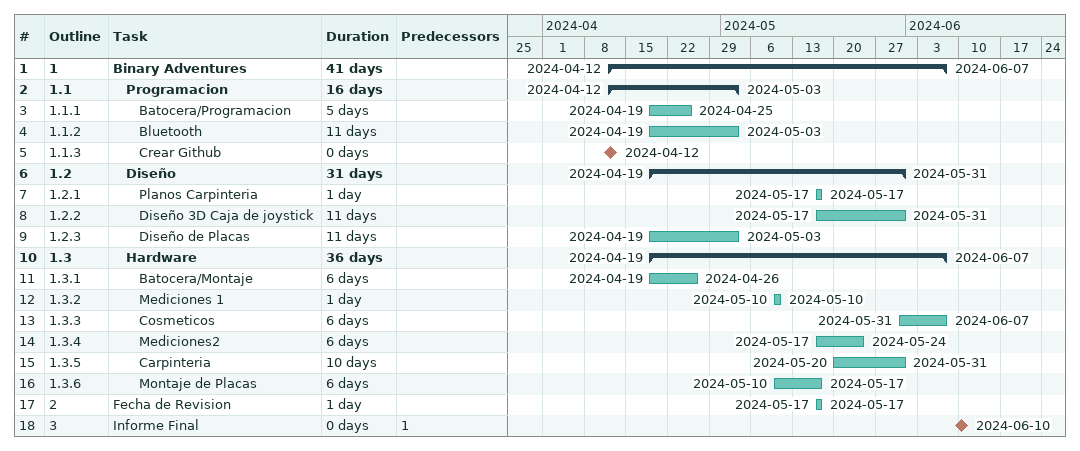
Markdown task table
| ID | WBS | Task | Duration | Start | Finish | Predecessors |
|---|---|---|---|---|---|---|
| 1 | 1 | **Binary Adventures** | 41d | 2024-04-12 | 2024-06-07 |  |
| 2 | 1.1 | **Programacion** | 16d | 2024-04-12 | 2024-05-03 |  |
| 3 | 1.1.1 | Batocera/Programacion | 5d | 2024-04-19 | 2024-04-25 |  |
| 4 | 1.1.2 | Bluetooth | 11d | 2024-04-19 | 2024-05-03 |  |
| 5 | 1.1.3 | Crear Github | 0d | 2024-04-12 | 2024-04-12 |  |
| 6 | 1.2 | **Diseño** | 31d | 2024-04-19 | 2024-05-31 |  |
| 7 | 1.2.1 | Planos Carpinteria | 1d | 2024-05-17 | 2024-05-17 |  |
| 8 | 1.2.2 | Diseño 3D Caja de joystick | 11d | 2024-05-17 | 2024-05-31 |  |
| 9 | 1.2.3 | Diseño de Placas | 11d | 2024-04-19 | 2024-05-03 |  |
| 10 | 1.3 | **Hardware** | 36d | 2024-04-19 | 2024-06-07 |  |
| 11 | 1.3.1 | Batocera/Montaje | 6d | 2024-04-19 | 2024-04-26 |  |
| 12 | 1.3.2 | Mediciones 1 | 1d | 2024-05-10 | 2024-05-10 |  |
| 13 | 1.3.3 | Cosmeticos | 6d | 2024-05-31 | 2024-06-07 |  |
| 14 | 1.3.4 | Mediciones2 | 6d | 2024-05-17 | 2024-05-24 |  |
| 15 | 1.3.5 | Carpinteria | 10d | 2024-05-20 | 2024-05-31 |  |
| 16 | 1.3.6 | Montaje de Placas | 6d | 2024-05-10 | 2024-05-17 |  |
| 17 | 2 | Fecha de Revision | 1d | 2024-05-17 | 2024-05-17 |  |
| 18 | 3 | Informe Final | 0d | 2024-06-10 | 2024-06-10 | 1 |
